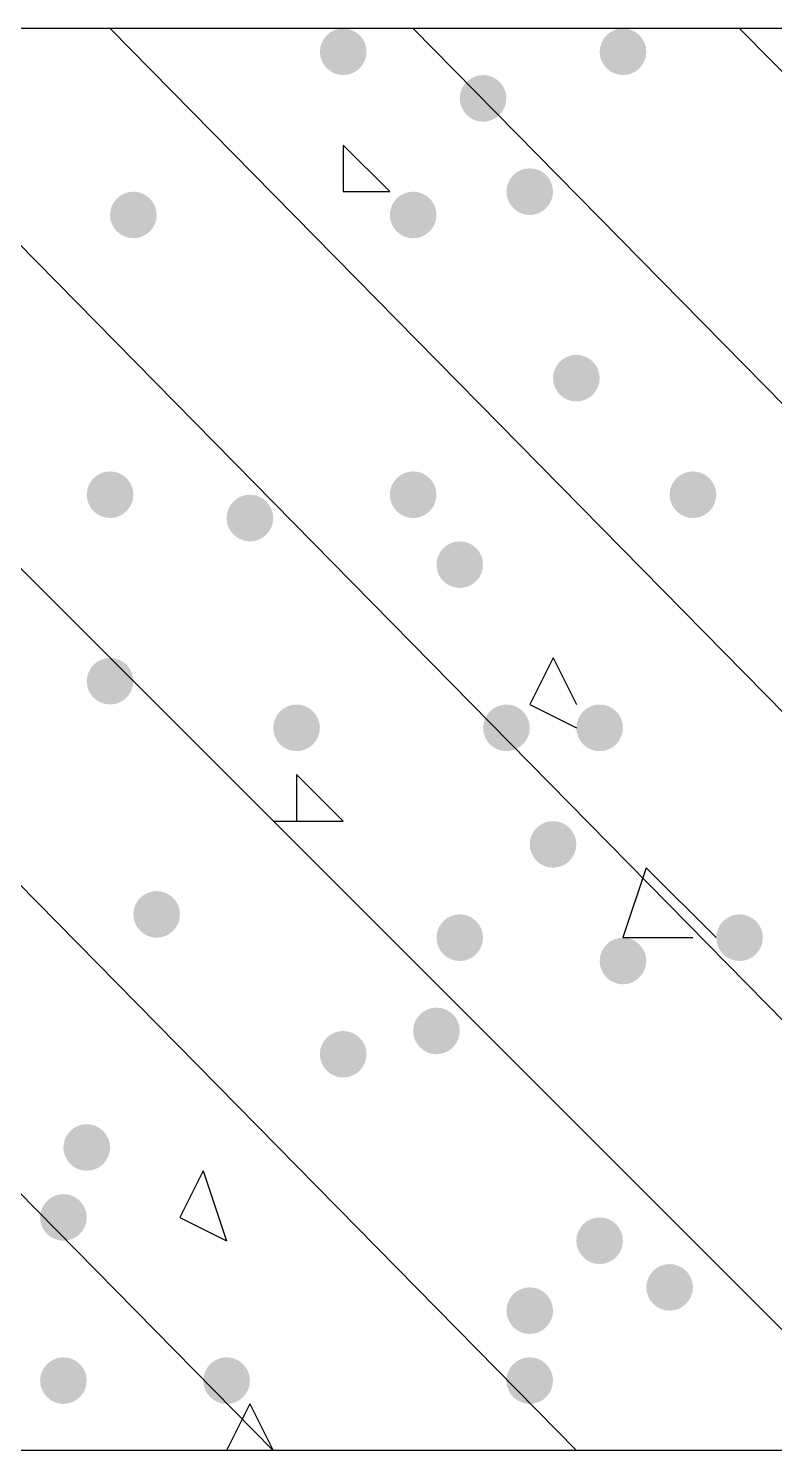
# Model space of a CAD drawing. Header units: inches. Extents: x 11 to 286, y 6 to 196.
# Drawn here: x 79.114 to 80.469, y 157.409 to 159.992 of the extents above; entities that cross this region are included whole.
import ezdxf

# ---------------------------------------------------------------- set-up
doc = ezdxf.new("R2010")
doc.units = ezdxf.units.IN
doc.header["$MEASUREMENT"] = 0
doc.layers.add('PDF_几何图形', color=7, linetype='Continuous')
doc.layers.add('PDF_实体填充', color=7, linetype='Continuous', true_color=0xffffff)

msp = doc.modelspace()

# ---------------------------------------------------------------- hatches: boundary and pattern name
at = {"layer": 'PDF_实体填充', "transparency": 33554559}
h = msp.add_hatch(color=7, dxfattribs=at)
edge = h.paths.add_edge_path(flags=0)
edge.add_spline(control_points=[(79.7278, 159.9494), (79.7278, 159.9262), (79.7087, 159.9071), (79.6854, 159.9071)], knot_values=[0, 0, 0, 0, 1, 1, 1, 1], degree=3, periodic=0)
edge.add_spline(control_points=[(79.6854, 159.9071), (79.6622, 159.9071), (79.6431, 159.9262), (79.6431, 159.9494)], knot_values=[0, 0, 0, 0, 1, 1, 1, 1], degree=3, periodic=0)
edge.add_line((79.6431, 159.9494), (79.6431, 159.9494))
edge.add_spline(control_points=[(79.6431, 159.9494), (79.6431, 159.9727), (79.6622, 159.9918), (79.6854, 159.9918)], knot_values=[0, 0, 0, 0, 1, 1, 1, 1], degree=3, periodic=0)
edge.add_spline(control_points=[(79.6854, 159.9918), (79.7087, 159.9918), (79.7278, 159.9727), (79.7278, 159.9494)], knot_values=[0, 0, 0, 0, 1, 1, 1, 1], degree=3, periodic=0)
edge.add_line((79.7278, 159.9494), (79.7278, 159.9494))
edge.add_line((79.7278, 159.9494), (79.7278, 159.9494))
h = msp.add_hatch(color=7, dxfattribs=at)
edge = h.paths.add_edge_path(flags=0)
edge.add_spline(control_points=[(80.2358, 159.9494), (80.2358, 159.9262), (80.2167, 159.9071), (80.1934, 159.9071)], knot_values=[0, 0, 0, 0, 1, 1, 1, 1], degree=3, periodic=0)
edge.add_spline(control_points=[(80.1934, 159.9071), (80.1702, 159.9071), (80.1511, 159.9262), (80.1511, 159.9494)], knot_values=[0, 0, 0, 0, 1, 1, 1, 1], degree=3, periodic=0)
edge.add_line((80.1511, 159.9494), (80.1511, 159.9494))
edge.add_spline(control_points=[(80.1511, 159.9494), (80.1511, 159.9727), (80.1702, 159.9918), (80.1934, 159.9918)], knot_values=[0, 0, 0, 0, 1, 1, 1, 1], degree=3, periodic=0)
edge.add_spline(control_points=[(80.1934, 159.9918), (80.2167, 159.9918), (80.2358, 159.9727), (80.2358, 159.9494)], knot_values=[0, 0, 0, 0, 1, 1, 1, 1], degree=3, periodic=0)
edge.add_line((80.2358, 159.9494), (80.2358, 159.9494))
edge.add_line((80.2358, 159.9494), (80.2358, 159.9494))
h = msp.add_hatch(color=7, dxfattribs=at)
edge = h.paths.add_edge_path(flags=0)
edge.add_spline(control_points=[(79.9818, 159.8648), (79.9818, 159.8415), (79.9627, 159.8224), (79.9394, 159.8224)], knot_values=[0, 0, 0, 0, 1, 1, 1, 1], degree=3, periodic=0)
edge.add_spline(control_points=[(79.9394, 159.8224), (79.9162, 159.8224), (79.8971, 159.8415), (79.8971, 159.8648)], knot_values=[0, 0, 0, 0, 1, 1, 1, 1], degree=3, periodic=0)
edge.add_line((79.8971, 159.8648), (79.8971, 159.8648))
edge.add_spline(control_points=[(79.8971, 159.8648), (79.8971, 159.8881), (79.9162, 159.9071), (79.9394, 159.9071)], knot_values=[0, 0, 0, 0, 1, 1, 1, 1], degree=3, periodic=0)
edge.add_spline(control_points=[(79.9394, 159.9071), (79.9627, 159.9071), (79.9818, 159.8881), (79.9818, 159.8648)], knot_values=[0, 0, 0, 0, 1, 1, 1, 1], degree=3, periodic=0)
edge.add_line((79.9818, 159.8648), (79.9818, 159.8648))
edge.add_line((79.9818, 159.8648), (79.9818, 159.8648))
h = msp.add_hatch(color=7, dxfattribs=at)
edge = h.paths.add_edge_path(flags=0)
edge.add_spline(control_points=[(80.0664, 159.6954), (80.0664, 159.6722), (80.0474, 159.6531), (80.0241, 159.6531)], knot_values=[0, 0, 0, 0, 1, 1, 1, 1], degree=3, periodic=0)
edge.add_spline(control_points=[(80.0241, 159.6531), (80.0008, 159.6531), (79.9818, 159.6722), (79.9818, 159.6954)], knot_values=[0, 0, 0, 0, 1, 1, 1, 1], degree=3, periodic=0)
edge.add_line((79.9818, 159.6954), (79.9818, 159.6954))
edge.add_spline(control_points=[(79.9818, 159.6954), (79.9818, 159.7187), (80.0008, 159.7378), (80.0241, 159.7378)], knot_values=[0, 0, 0, 0, 1, 1, 1, 1], degree=3, periodic=0)
edge.add_spline(control_points=[(80.0241, 159.7378), (80.0474, 159.7378), (80.0664, 159.7187), (80.0664, 159.6954)], knot_values=[0, 0, 0, 0, 1, 1, 1, 1], degree=3, periodic=0)
edge.add_line((80.0664, 159.6954), (80.0664, 159.6954))
edge.add_line((80.0664, 159.6954), (80.0664, 159.6954))
h = msp.add_hatch(color=7, dxfattribs=at)
edge = h.paths.add_edge_path(flags=0)
edge.add_spline(control_points=[(79.3468, 159.6531), (79.3468, 159.6298), (79.3277, 159.6108), (79.3044, 159.6108)], knot_values=[0, 0, 0, 0, 1, 1, 1, 1], degree=3, periodic=0)
edge.add_spline(control_points=[(79.3044, 159.6108), (79.2812, 159.6108), (79.2621, 159.6298), (79.2621, 159.6531)], knot_values=[0, 0, 0, 0, 1, 1, 1, 1], degree=3, periodic=0)
edge.add_line((79.2621, 159.6531), (79.2621, 159.6531))
edge.add_spline(control_points=[(79.2621, 159.6531), (79.2621, 159.6764), (79.2812, 159.6954), (79.3044, 159.6954)], knot_values=[0, 0, 0, 0, 1, 1, 1, 1], degree=3, periodic=0)
edge.add_spline(control_points=[(79.3044, 159.6954), (79.3277, 159.6954), (79.3468, 159.6764), (79.3468, 159.6531)], knot_values=[0, 0, 0, 0, 1, 1, 1, 1], degree=3, periodic=0)
edge.add_line((79.3468, 159.6531), (79.3468, 159.6531))
edge.add_line((79.3468, 159.6531), (79.3468, 159.6531))
h = msp.add_hatch(color=7, dxfattribs=at)
edge = h.paths.add_edge_path(flags=0)
edge.add_spline(control_points=[(79.8548, 159.6531), (79.8548, 159.6298), (79.8357, 159.6108), (79.8124, 159.6108)], knot_values=[0, 0, 0, 0, 1, 1, 1, 1], degree=3, periodic=0)
edge.add_spline(control_points=[(79.8124, 159.6108), (79.7892, 159.6108), (79.7701, 159.6298), (79.7701, 159.6531)], knot_values=[0, 0, 0, 0, 1, 1, 1, 1], degree=3, periodic=0)
edge.add_line((79.7701, 159.6531), (79.7701, 159.6531))
edge.add_spline(control_points=[(79.7701, 159.6531), (79.7701, 159.6764), (79.7892, 159.6954), (79.8124, 159.6954)], knot_values=[0, 0, 0, 0, 1, 1, 1, 1], degree=3, periodic=0)
edge.add_spline(control_points=[(79.8124, 159.6954), (79.8357, 159.6954), (79.8548, 159.6764), (79.8548, 159.6531)], knot_values=[0, 0, 0, 0, 1, 1, 1, 1], degree=3, periodic=0)
edge.add_line((79.8548, 159.6531), (79.8548, 159.6531))
edge.add_line((79.8548, 159.6531), (79.8548, 159.6531))
h = msp.add_hatch(color=7, dxfattribs=at)
edge = h.paths.add_edge_path(flags=0)
edge.add_spline(control_points=[(80.1511, 159.3568), (80.1511, 159.3335), (80.1321, 159.3144), (80.1088, 159.3144)], knot_values=[0, 0, 0, 0, 1, 1, 1, 1], degree=3, periodic=0)
edge.add_spline(control_points=[(80.1088, 159.3144), (80.0855, 159.3144), (80.0664, 159.3335), (80.0664, 159.3568)], knot_values=[0, 0, 0, 0, 1, 1, 1, 1], degree=3, periodic=0)
edge.add_line((80.0664, 159.3568), (80.0664, 159.3568))
edge.add_spline(control_points=[(80.0664, 159.3568), (80.0664, 159.3801), (80.0855, 159.3991), (80.1088, 159.3991)], knot_values=[0, 0, 0, 0, 1, 1, 1, 1], degree=3, periodic=0)
edge.add_spline(control_points=[(80.1088, 159.3991), (80.1321, 159.3991), (80.1511, 159.3801), (80.1511, 159.3568)], knot_values=[0, 0, 0, 0, 1, 1, 1, 1], degree=3, periodic=0)
edge.add_line((80.1511, 159.3568), (80.1511, 159.3568))
edge.add_line((80.1511, 159.3568), (80.1511, 159.3568))
h = msp.add_hatch(color=7, dxfattribs=at)
edge = h.paths.add_edge_path(flags=0)
edge.add_spline(control_points=[(79.3044, 159.1451), (79.3044, 159.1218), (79.2854, 159.1028), (79.2621, 159.1028)], knot_values=[0, 0, 0, 0, 1, 1, 1, 1], degree=3, periodic=0)
edge.add_spline(control_points=[(79.2621, 159.1028), (79.2388, 159.1028), (79.2198, 159.1218), (79.2198, 159.1451)], knot_values=[0, 0, 0, 0, 1, 1, 1, 1], degree=3, periodic=0)
edge.add_line((79.2198, 159.1451), (79.2198, 159.1451))
edge.add_spline(control_points=[(79.2198, 159.1451), (79.2198, 159.1684), (79.2388, 159.1874), (79.2621, 159.1874)], knot_values=[0, 0, 0, 0, 1, 1, 1, 1], degree=3, periodic=0)
edge.add_spline(control_points=[(79.2621, 159.1874), (79.2854, 159.1874), (79.3044, 159.1684), (79.3044, 159.1451)], knot_values=[0, 0, 0, 0, 1, 1, 1, 1], degree=3, periodic=0)
edge.add_line((79.3044, 159.1451), (79.3044, 159.1451))
edge.add_line((79.3044, 159.1451), (79.3044, 159.1451))
h = msp.add_hatch(color=7, dxfattribs=at)
edge = h.paths.add_edge_path(flags=0)
edge.add_spline(control_points=[(79.8548, 159.1451), (79.8548, 159.1218), (79.8357, 159.1028), (79.8124, 159.1028)], knot_values=[0, 0, 0, 0, 1, 1, 1, 1], degree=3, periodic=0)
edge.add_spline(control_points=[(79.8124, 159.1028), (79.7892, 159.1028), (79.7701, 159.1218), (79.7701, 159.1451)], knot_values=[0, 0, 0, 0, 1, 1, 1, 1], degree=3, periodic=0)
edge.add_line((79.7701, 159.1451), (79.7701, 159.1451))
edge.add_spline(control_points=[(79.7701, 159.1451), (79.7701, 159.1684), (79.7892, 159.1874), (79.8124, 159.1874)], knot_values=[0, 0, 0, 0, 1, 1, 1, 1], degree=3, periodic=0)
edge.add_spline(control_points=[(79.8124, 159.1874), (79.8357, 159.1874), (79.8548, 159.1684), (79.8548, 159.1451)], knot_values=[0, 0, 0, 0, 1, 1, 1, 1], degree=3, periodic=0)
edge.add_line((79.8548, 159.1451), (79.8548, 159.1451))
edge.add_line((79.8548, 159.1451), (79.8548, 159.1451))
h = msp.add_hatch(color=7, dxfattribs=at)
edge = h.paths.add_edge_path(flags=0)
edge.add_spline(control_points=[(80.3628, 159.1451), (80.3628, 159.1218), (80.3437, 159.1028), (80.3204, 159.1028)], knot_values=[0, 0, 0, 0, 1, 1, 1, 1], degree=3, periodic=0)
edge.add_spline(control_points=[(80.3204, 159.1028), (80.2972, 159.1028), (80.2781, 159.1218), (80.2781, 159.1451)], knot_values=[0, 0, 0, 0, 1, 1, 1, 1], degree=3, periodic=0)
edge.add_line((80.2781, 159.1451), (80.2781, 159.1451))
edge.add_spline(control_points=[(80.2781, 159.1451), (80.2781, 159.1684), (80.2972, 159.1874), (80.3204, 159.1874)], knot_values=[0, 0, 0, 0, 1, 1, 1, 1], degree=3, periodic=0)
edge.add_spline(control_points=[(80.3204, 159.1874), (80.3437, 159.1874), (80.3628, 159.1684), (80.3628, 159.1451)], knot_values=[0, 0, 0, 0, 1, 1, 1, 1], degree=3, periodic=0)
edge.add_line((80.3628, 159.1451), (80.3628, 159.1451))
edge.add_line((80.3628, 159.1451), (80.3628, 159.1451))
h = msp.add_hatch(color=7, dxfattribs=at)
edge = h.paths.add_edge_path(flags=0)
edge.add_spline(control_points=[(79.5584, 159.1028), (79.5584, 159.0795), (79.5394, 159.0604), (79.5161, 159.0604)], knot_values=[0, 0, 0, 0, 1, 1, 1, 1], degree=3, periodic=0)
edge.add_spline(control_points=[(79.5161, 159.0604), (79.4928, 159.0604), (79.4738, 159.0795), (79.4738, 159.1028)], knot_values=[0, 0, 0, 0, 1, 1, 1, 1], degree=3, periodic=0)
edge.add_line((79.4738, 159.1028), (79.4738, 159.1028))
edge.add_spline(control_points=[(79.4738, 159.1028), (79.4738, 159.1261), (79.4928, 159.1451), (79.5161, 159.1451)], knot_values=[0, 0, 0, 0, 1, 1, 1, 1], degree=3, periodic=0)
edge.add_spline(control_points=[(79.5161, 159.1451), (79.5394, 159.1451), (79.5584, 159.1261), (79.5584, 159.1028)], knot_values=[0, 0, 0, 0, 1, 1, 1, 1], degree=3, periodic=0)
edge.add_line((79.5584, 159.1028), (79.5584, 159.1028))
edge.add_line((79.5584, 159.1028), (79.5584, 159.1028))
h = msp.add_hatch(color=7, dxfattribs=at)
edge = h.paths.add_edge_path(flags=0)
edge.add_spline(control_points=[(79.9394, 159.0181), (79.9394, 158.9948), (79.9204, 158.9758), (79.8971, 158.9758)], knot_values=[0, 0, 0, 0, 1, 1, 1, 1], degree=3, periodic=0)
edge.add_spline(control_points=[(79.8971, 158.9758), (79.8738, 158.9758), (79.8548, 158.9948), (79.8548, 159.0181)], knot_values=[0, 0, 0, 0, 1, 1, 1, 1], degree=3, periodic=0)
edge.add_line((79.8548, 159.0181), (79.8548, 159.0181))
edge.add_spline(control_points=[(79.8548, 159.0181), (79.8548, 159.0414), (79.8738, 159.0604), (79.8971, 159.0604)], knot_values=[0, 0, 0, 0, 1, 1, 1, 1], degree=3, periodic=0)
edge.add_spline(control_points=[(79.8971, 159.0604), (79.9204, 159.0604), (79.9394, 159.0414), (79.9394, 159.0181)], knot_values=[0, 0, 0, 0, 1, 1, 1, 1], degree=3, periodic=0)
edge.add_line((79.9394, 159.0181), (79.9394, 159.0181))
edge.add_line((79.9394, 159.0181), (79.9394, 159.0181))
h = msp.add_hatch(color=7, dxfattribs=at)
edge = h.paths.add_edge_path(flags=0)
edge.add_spline(control_points=[(79.3044, 158.8064), (79.3044, 158.7832), (79.2854, 158.7641), (79.2621, 158.7641)], knot_values=[0, 0, 0, 0, 1, 1, 1, 1], degree=3, periodic=0)
edge.add_spline(control_points=[(79.2621, 158.7641), (79.2388, 158.7641), (79.2198, 158.7832), (79.2198, 158.8064)], knot_values=[0, 0, 0, 0, 1, 1, 1, 1], degree=3, periodic=0)
edge.add_line((79.2198, 158.8064), (79.2198, 158.8064))
edge.add_spline(control_points=[(79.2198, 158.8064), (79.2198, 158.8297), (79.2388, 158.8488), (79.2621, 158.8488)], knot_values=[0, 0, 0, 0, 1, 1, 1, 1], degree=3, periodic=0)
edge.add_spline(control_points=[(79.2621, 158.8488), (79.2854, 158.8488), (79.3044, 158.8297), (79.3044, 158.8064)], knot_values=[0, 0, 0, 0, 1, 1, 1, 1], degree=3, periodic=0)
edge.add_line((79.3044, 158.8064), (79.3044, 158.8064))
edge.add_line((79.3044, 158.8064), (79.3044, 158.8064))
h = msp.add_hatch(color=7, dxfattribs=at)
edge = h.paths.add_edge_path(flags=0)
edge.add_spline(control_points=[(79.6431, 158.7218), (79.6431, 158.6985), (79.6241, 158.6794), (79.6008, 158.6794)], knot_values=[0, 0, 0, 0, 1, 1, 1, 1], degree=3, periodic=0)
edge.add_spline(control_points=[(79.6008, 158.6794), (79.5775, 158.6794), (79.5584, 158.6985), (79.5584, 158.7218)], knot_values=[0, 0, 0, 0, 1, 1, 1, 1], degree=3, periodic=0)
edge.add_line((79.5584, 158.7218), (79.5584, 158.7218))
edge.add_spline(control_points=[(79.5584, 158.7218), (79.5584, 158.7451), (79.5775, 158.7641), (79.6008, 158.7641)], knot_values=[0, 0, 0, 0, 1, 1, 1, 1], degree=3, periodic=0)
edge.add_spline(control_points=[(79.6008, 158.7641), (79.6241, 158.7641), (79.6431, 158.7451), (79.6431, 158.7218)], knot_values=[0, 0, 0, 0, 1, 1, 1, 1], degree=3, periodic=0)
edge.add_line((79.6431, 158.7218), (79.6431, 158.7218))
edge.add_line((79.6431, 158.7218), (79.6431, 158.7218))
h = msp.add_hatch(color=7, dxfattribs=at)
edge = h.paths.add_edge_path(flags=0)
edge.add_spline(control_points=[(80.0241, 158.7218), (80.0241, 158.6985), (80.0051, 158.6794), (79.9818, 158.6794)], knot_values=[0, 0, 0, 0, 1, 1, 1, 1], degree=3, periodic=0)
edge.add_spline(control_points=[(79.9818, 158.6794), (79.9585, 158.6794), (79.9394, 158.6985), (79.9394, 158.7218)], knot_values=[0, 0, 0, 0, 1, 1, 1, 1], degree=3, periodic=0)
edge.add_line((79.9394, 158.7218), (79.9394, 158.7218))
edge.add_spline(control_points=[(79.9394, 158.7218), (79.9394, 158.7451), (79.9585, 158.7641), (79.9818, 158.7641)], knot_values=[0, 0, 0, 0, 1, 1, 1, 1], degree=3, periodic=0)
edge.add_spline(control_points=[(79.9818, 158.7641), (80.0051, 158.7641), (80.0241, 158.7451), (80.0241, 158.7218)], knot_values=[0, 0, 0, 0, 1, 1, 1, 1], degree=3, periodic=0)
edge.add_line((80.0241, 158.7218), (80.0241, 158.7218))
edge.add_line((80.0241, 158.7218), (80.0241, 158.7218))
h = msp.add_hatch(color=7, dxfattribs=at)
edge = h.paths.add_edge_path(flags=0)
edge.add_spline(control_points=[(80.1934, 158.7218), (80.1934, 158.6985), (80.1744, 158.6794), (80.1511, 158.6794)], knot_values=[0, 0, 0, 0, 1, 1, 1, 1], degree=3, periodic=0)
edge.add_spline(control_points=[(80.1511, 158.6794), (80.1278, 158.6794), (80.1088, 158.6985), (80.1088, 158.7218)], knot_values=[0, 0, 0, 0, 1, 1, 1, 1], degree=3, periodic=0)
edge.add_line((80.1088, 158.7218), (80.1088, 158.7218))
edge.add_spline(control_points=[(80.1088, 158.7218), (80.1088, 158.7451), (80.1278, 158.7641), (80.1511, 158.7641)], knot_values=[0, 0, 0, 0, 1, 1, 1, 1], degree=3, periodic=0)
edge.add_spline(control_points=[(80.1511, 158.7641), (80.1744, 158.7641), (80.1934, 158.7451), (80.1934, 158.7218)], knot_values=[0, 0, 0, 0, 1, 1, 1, 1], degree=3, periodic=0)
edge.add_line((80.1934, 158.7218), (80.1934, 158.7218))
edge.add_line((80.1934, 158.7218), (80.1934, 158.7218))
h = msp.add_hatch(color=7, dxfattribs=at)
edge = h.paths.add_edge_path(flags=0)
edge.add_spline(control_points=[(80.1088, 158.5101), (80.1088, 158.4868), (80.0897, 158.4678), (80.0664, 158.4678)], knot_values=[0, 0, 0, 0, 1, 1, 1, 1], degree=3, periodic=0)
edge.add_spline(control_points=[(80.0664, 158.4678), (80.0432, 158.4678), (80.0241, 158.4868), (80.0241, 158.5101)], knot_values=[0, 0, 0, 0, 1, 1, 1, 1], degree=3, periodic=0)
edge.add_line((80.0241, 158.5101), (80.0241, 158.5101))
edge.add_spline(control_points=[(80.0241, 158.5101), (80.0241, 158.5334), (80.0432, 158.5524), (80.0664, 158.5524)], knot_values=[0, 0, 0, 0, 1, 1, 1, 1], degree=3, periodic=0)
edge.add_spline(control_points=[(80.0664, 158.5524), (80.0897, 158.5524), (80.1088, 158.5334), (80.1088, 158.5101)], knot_values=[0, 0, 0, 0, 1, 1, 1, 1], degree=3, periodic=0)
edge.add_line((80.1088, 158.5101), (80.1088, 158.5101))
edge.add_line((80.1088, 158.5101), (80.1088, 158.5101))
h = msp.add_hatch(color=7, dxfattribs=at)
edge = h.paths.add_edge_path(flags=0)
edge.add_spline(control_points=[(79.3891, 158.3831), (79.3891, 158.3598), (79.3701, 158.3408), (79.3468, 158.3408)], knot_values=[0, 0, 0, 0, 1, 1, 1, 1], degree=3, periodic=0)
edge.add_spline(control_points=[(79.3468, 158.3408), (79.3235, 158.3408), (79.3044, 158.3598), (79.3044, 158.3831)], knot_values=[0, 0, 0, 0, 1, 1, 1, 1], degree=3, periodic=0)
edge.add_line((79.3044, 158.3831), (79.3044, 158.3831))
edge.add_spline(control_points=[(79.3044, 158.3831), (79.3044, 158.4064), (79.3235, 158.4254), (79.3468, 158.4254)], knot_values=[0, 0, 0, 0, 1, 1, 1, 1], degree=3, periodic=0)
edge.add_spline(control_points=[(79.3468, 158.4254), (79.3701, 158.4254), (79.3891, 158.4064), (79.3891, 158.3831)], knot_values=[0, 0, 0, 0, 1, 1, 1, 1], degree=3, periodic=0)
edge.add_line((79.3891, 158.3831), (79.3891, 158.3831))
edge.add_line((79.3891, 158.3831), (79.3891, 158.3831))
h = msp.add_hatch(color=7, dxfattribs=at)
edge = h.paths.add_edge_path(flags=0)
edge.add_spline(control_points=[(79.9394, 158.3408), (79.9394, 158.3175), (79.9204, 158.2984), (79.8971, 158.2984)], knot_values=[0, 0, 0, 0, 1, 1, 1, 1], degree=3, periodic=0)
edge.add_spline(control_points=[(79.8971, 158.2984), (79.8738, 158.2984), (79.8548, 158.3175), (79.8548, 158.3408)], knot_values=[0, 0, 0, 0, 1, 1, 1, 1], degree=3, periodic=0)
edge.add_line((79.8548, 158.3408), (79.8548, 158.3408))
edge.add_spline(control_points=[(79.8548, 158.3408), (79.8548, 158.3641), (79.8738, 158.3831), (79.8971, 158.3831)], knot_values=[0, 0, 0, 0, 1, 1, 1, 1], degree=3, periodic=0)
edge.add_spline(control_points=[(79.8971, 158.3831), (79.9204, 158.3831), (79.9394, 158.3641), (79.9394, 158.3408)], knot_values=[0, 0, 0, 0, 1, 1, 1, 1], degree=3, periodic=0)
edge.add_line((79.9394, 158.3408), (79.9394, 158.3408))
edge.add_line((79.9394, 158.3408), (79.9394, 158.3408))
h = msp.add_hatch(color=7, dxfattribs=at)
edge = h.paths.add_edge_path(flags=0)
edge.add_spline(control_points=[(80.4474, 158.3408), (80.4474, 158.3175), (80.4284, 158.2984), (80.4051, 158.2984)], knot_values=[0, 0, 0, 0, 1, 1, 1, 1], degree=3, periodic=0)
edge.add_spline(control_points=[(80.4051, 158.2984), (80.3818, 158.2984), (80.3628, 158.3175), (80.3628, 158.3408)], knot_values=[0, 0, 0, 0, 1, 1, 1, 1], degree=3, periodic=0)
edge.add_line((80.3628, 158.3408), (80.3628, 158.3408))
edge.add_spline(control_points=[(80.3628, 158.3408), (80.3628, 158.3641), (80.3818, 158.3831), (80.4051, 158.3831)], knot_values=[0, 0, 0, 0, 1, 1, 1, 1], degree=3, periodic=0)
edge.add_spline(control_points=[(80.4051, 158.3831), (80.4284, 158.3831), (80.4474, 158.3641), (80.4474, 158.3408)], knot_values=[0, 0, 0, 0, 1, 1, 1, 1], degree=3, periodic=0)
edge.add_line((80.4474, 158.3408), (80.4474, 158.3408))
edge.add_line((80.4474, 158.3408), (80.4474, 158.3408))
h = msp.add_hatch(color=7, dxfattribs=at)
edge = h.paths.add_edge_path(flags=0)
edge.add_spline(control_points=[(80.2358, 158.2984), (80.2358, 158.2752), (80.2167, 158.2561), (80.1934, 158.2561)], knot_values=[0, 0, 0, 0, 1, 1, 1, 1], degree=3, periodic=0)
edge.add_spline(control_points=[(80.1934, 158.2561), (80.1702, 158.2561), (80.1511, 158.2752), (80.1511, 158.2984)], knot_values=[0, 0, 0, 0, 1, 1, 1, 1], degree=3, periodic=0)
edge.add_line((80.1511, 158.2984), (80.1511, 158.2984))
edge.add_spline(control_points=[(80.1511, 158.2984), (80.1511, 158.3217), (80.1702, 158.3408), (80.1934, 158.3408)], knot_values=[0, 0, 0, 0, 1, 1, 1, 1], degree=3, periodic=0)
edge.add_spline(control_points=[(80.1934, 158.3408), (80.2167, 158.3408), (80.2358, 158.3217), (80.2358, 158.2984)], knot_values=[0, 0, 0, 0, 1, 1, 1, 1], degree=3, periodic=0)
edge.add_line((80.2358, 158.2984), (80.2358, 158.2984))
edge.add_line((80.2358, 158.2984), (80.2358, 158.2984))
h = msp.add_hatch(color=7, dxfattribs=at)
edge = h.paths.add_edge_path(flags=0)
edge.add_spline(control_points=[(79.8971, 158.1714), (79.8971, 158.1482), (79.8781, 158.1291), (79.8548, 158.1291)], knot_values=[0, 0, 0, 0, 1, 1, 1, 1], degree=3, periodic=0)
edge.add_spline(control_points=[(79.8548, 158.1291), (79.8315, 158.1291), (79.8124, 158.1482), (79.8124, 158.1714)], knot_values=[0, 0, 0, 0, 1, 1, 1, 1], degree=3, periodic=0)
edge.add_line((79.8124, 158.1714), (79.8124, 158.1714))
edge.add_spline(control_points=[(79.8124, 158.1714), (79.8124, 158.1947), (79.8315, 158.2138), (79.8548, 158.2138)], knot_values=[0, 0, 0, 0, 1, 1, 1, 1], degree=3, periodic=0)
edge.add_spline(control_points=[(79.8548, 158.2138), (79.8781, 158.2138), (79.8971, 158.1947), (79.8971, 158.1714)], knot_values=[0, 0, 0, 0, 1, 1, 1, 1], degree=3, periodic=0)
edge.add_line((79.8971, 158.1714), (79.8971, 158.1714))
edge.add_line((79.8971, 158.1714), (79.8971, 158.1714))
h = msp.add_hatch(color=7, dxfattribs=at)
edge = h.paths.add_edge_path(flags=0)
edge.add_spline(control_points=[(79.7278, 158.1291), (79.7278, 158.1058), (79.7087, 158.0868), (79.6854, 158.0868)], knot_values=[0, 0, 0, 0, 1, 1, 1, 1], degree=3, periodic=0)
edge.add_spline(control_points=[(79.6854, 158.0868), (79.6622, 158.0868), (79.6431, 158.1058), (79.6431, 158.1291)], knot_values=[0, 0, 0, 0, 1, 1, 1, 1], degree=3, periodic=0)
edge.add_line((79.6431, 158.1291), (79.6431, 158.1291))
edge.add_spline(control_points=[(79.6431, 158.1291), (79.6431, 158.1524), (79.6622, 158.1714), (79.6854, 158.1714)], knot_values=[0, 0, 0, 0, 1, 1, 1, 1], degree=3, periodic=0)
edge.add_spline(control_points=[(79.6854, 158.1714), (79.7087, 158.1714), (79.7278, 158.1524), (79.7278, 158.1291)], knot_values=[0, 0, 0, 0, 1, 1, 1, 1], degree=3, periodic=0)
edge.add_line((79.7278, 158.1291), (79.7278, 158.1291))
edge.add_line((79.7278, 158.1291), (79.7278, 158.1291))
h = msp.add_hatch(color=7, dxfattribs=at)
edge = h.paths.add_edge_path(flags=0)
edge.add_spline(control_points=[(79.2621, 157.9598), (79.2621, 157.9365), (79.2431, 157.9174), (79.2198, 157.9174)], knot_values=[0, 0, 0, 0, 1, 1, 1, 1], degree=3, periodic=0)
edge.add_spline(control_points=[(79.2198, 157.9174), (79.1965, 157.9174), (79.1774, 157.9365), (79.1774, 157.9598)], knot_values=[0, 0, 0, 0, 1, 1, 1, 1], degree=3, periodic=0)
edge.add_line((79.1774, 157.9598), (79.1774, 157.9598))
edge.add_spline(control_points=[(79.1774, 157.9598), (79.1774, 157.9831), (79.1965, 158.0021), (79.2198, 158.0021)], knot_values=[0, 0, 0, 0, 1, 1, 1, 1], degree=3, periodic=0)
edge.add_spline(control_points=[(79.2198, 158.0021), (79.2431, 158.0021), (79.2621, 157.9831), (79.2621, 157.9598)], knot_values=[0, 0, 0, 0, 1, 1, 1, 1], degree=3, periodic=0)
edge.add_line((79.2621, 157.9598), (79.2621, 157.9598))
edge.add_line((79.2621, 157.9598), (79.2621, 157.9598))
h = msp.add_hatch(color=7, dxfattribs=at)
edge = h.paths.add_edge_path(flags=0)
edge.add_spline(control_points=[(79.2198, 157.8328), (79.2198, 157.8095), (79.2007, 157.7904), (79.1774, 157.7904)], knot_values=[0, 0, 0, 0, 1, 1, 1, 1], degree=3, periodic=0)
edge.add_spline(control_points=[(79.1774, 157.7904), (79.1542, 157.7904), (79.1351, 157.8095), (79.1351, 157.8328)], knot_values=[0, 0, 0, 0, 1, 1, 1, 1], degree=3, periodic=0)
edge.add_line((79.1351, 157.8328), (79.1351, 157.8328))
edge.add_spline(control_points=[(79.1351, 157.8328), (79.1351, 157.8561), (79.1542, 157.8751), (79.1774, 157.8751)], knot_values=[0, 0, 0, 0, 1, 1, 1, 1], degree=3, periodic=0)
edge.add_spline(control_points=[(79.1774, 157.8751), (79.2007, 157.8751), (79.2198, 157.8561), (79.2198, 157.8328)], knot_values=[0, 0, 0, 0, 1, 1, 1, 1], degree=3, periodic=0)
edge.add_line((79.2198, 157.8328), (79.2198, 157.8328))
edge.add_line((79.2198, 157.8328), (79.2198, 157.8328))
h = msp.add_hatch(color=7, dxfattribs=at)
edge = h.paths.add_edge_path(flags=0)
edge.add_spline(control_points=[(80.1934, 157.7904), (80.1934, 157.7672), (80.1744, 157.7481), (80.1511, 157.7481)], knot_values=[0, 0, 0, 0, 1, 1, 1, 1], degree=3, periodic=0)
edge.add_spline(control_points=[(80.1511, 157.7481), (80.1278, 157.7481), (80.1088, 157.7672), (80.1088, 157.7904)], knot_values=[0, 0, 0, 0, 1, 1, 1, 1], degree=3, periodic=0)
edge.add_line((80.1088, 157.7904), (80.1088, 157.7904))
edge.add_spline(control_points=[(80.1088, 157.7904), (80.1088, 157.8137), (80.1278, 157.8328), (80.1511, 157.8328)], knot_values=[0, 0, 0, 0, 1, 1, 1, 1], degree=3, periodic=0)
edge.add_spline(control_points=[(80.1511, 157.8328), (80.1744, 157.8328), (80.1934, 157.8137), (80.1934, 157.7904)], knot_values=[0, 0, 0, 0, 1, 1, 1, 1], degree=3, periodic=0)
edge.add_line((80.1934, 157.7904), (80.1934, 157.7904))
edge.add_line((80.1934, 157.7904), (80.1934, 157.7904))
h = msp.add_hatch(color=7, dxfattribs=at)
edge = h.paths.add_edge_path(flags=0)
edge.add_spline(control_points=[(80.3204, 157.7058), (80.3204, 157.6825), (80.3014, 157.6634), (80.2781, 157.6634)], knot_values=[0, 0, 0, 0, 1, 1, 1, 1], degree=3, periodic=0)
edge.add_spline(control_points=[(80.2781, 157.6634), (80.2548, 157.6634), (80.2358, 157.6825), (80.2358, 157.7058)], knot_values=[0, 0, 0, 0, 1, 1, 1, 1], degree=3, periodic=0)
edge.add_line((80.2358, 157.7058), (80.2358, 157.7058))
edge.add_spline(control_points=[(80.2358, 157.7058), (80.2358, 157.7291), (80.2548, 157.7481), (80.2781, 157.7481)], knot_values=[0, 0, 0, 0, 1, 1, 1, 1], degree=3, periodic=0)
edge.add_spline(control_points=[(80.2781, 157.7481), (80.3014, 157.7481), (80.3204, 157.7291), (80.3204, 157.7058)], knot_values=[0, 0, 0, 0, 1, 1, 1, 1], degree=3, periodic=0)
edge.add_line((80.3204, 157.7058), (80.3204, 157.7058))
edge.add_line((80.3204, 157.7058), (80.3204, 157.7058))
h = msp.add_hatch(color=7, dxfattribs=at)
edge = h.paths.add_edge_path(flags=0)
edge.add_spline(control_points=[(80.0664, 157.6634), (80.0664, 157.6402), (80.0474, 157.6211), (80.0241, 157.6211)], knot_values=[0, 0, 0, 0, 1, 1, 1, 1], degree=3, periodic=0)
edge.add_spline(control_points=[(80.0241, 157.6211), (80.0008, 157.6211), (79.9818, 157.6402), (79.9818, 157.6634)], knot_values=[0, 0, 0, 0, 1, 1, 1, 1], degree=3, periodic=0)
edge.add_line((79.9818, 157.6634), (79.9818, 157.6634))
edge.add_spline(control_points=[(79.9818, 157.6634), (79.9818, 157.6867), (80.0008, 157.7058), (80.0241, 157.7058)], knot_values=[0, 0, 0, 0, 1, 1, 1, 1], degree=3, periodic=0)
edge.add_spline(control_points=[(80.0241, 157.7058), (80.0474, 157.7058), (80.0664, 157.6867), (80.0664, 157.6634)], knot_values=[0, 0, 0, 0, 1, 1, 1, 1], degree=3, periodic=0)
edge.add_line((80.0664, 157.6634), (80.0664, 157.6634))
edge.add_line((80.0664, 157.6634), (80.0664, 157.6634))
h = msp.add_hatch(color=7, dxfattribs=at)
edge = h.paths.add_edge_path(flags=0)
edge.add_spline(control_points=[(79.2198, 157.5364), (79.2198, 157.5132), (79.2007, 157.4941), (79.1774, 157.4941)], knot_values=[0, 0, 0, 0, 1, 1, 1, 1], degree=3, periodic=0)
edge.add_spline(control_points=[(79.1774, 157.4941), (79.1542, 157.4941), (79.1351, 157.5132), (79.1351, 157.5364)], knot_values=[0, 0, 0, 0, 1, 1, 1, 1], degree=3, periodic=0)
edge.add_line((79.1351, 157.5364), (79.1351, 157.5364))
edge.add_spline(control_points=[(79.1351, 157.5364), (79.1351, 157.5597), (79.1542, 157.5788), (79.1774, 157.5788)], knot_values=[0, 0, 0, 0, 1, 1, 1, 1], degree=3, periodic=0)
edge.add_spline(control_points=[(79.1774, 157.5788), (79.2007, 157.5788), (79.2198, 157.5597), (79.2198, 157.5364)], knot_values=[0, 0, 0, 0, 1, 1, 1, 1], degree=3, periodic=0)
edge.add_line((79.2198, 157.5364), (79.2198, 157.5364))
edge.add_line((79.2198, 157.5364), (79.2198, 157.5364))
h = msp.add_hatch(color=7, dxfattribs=at)
edge = h.paths.add_edge_path(flags=0)
edge.add_spline(control_points=[(79.5161, 157.5364), (79.5161, 157.5132), (79.4971, 157.4941), (79.4738, 157.4941)], knot_values=[0, 0, 0, 0, 1, 1, 1, 1], degree=3, periodic=0)
edge.add_spline(control_points=[(79.4738, 157.4941), (79.4505, 157.4941), (79.4314, 157.5132), (79.4314, 157.5364)], knot_values=[0, 0, 0, 0, 1, 1, 1, 1], degree=3, periodic=0)
edge.add_line((79.4314, 157.5364), (79.4314, 157.5364))
edge.add_spline(control_points=[(79.4314, 157.5364), (79.4314, 157.5597), (79.4505, 157.5788), (79.4738, 157.5788)], knot_values=[0, 0, 0, 0, 1, 1, 1, 1], degree=3, periodic=0)
edge.add_spline(control_points=[(79.4738, 157.5788), (79.4971, 157.5788), (79.5161, 157.5597), (79.5161, 157.5364)], knot_values=[0, 0, 0, 0, 1, 1, 1, 1], degree=3, periodic=0)
edge.add_line((79.5161, 157.5364), (79.5161, 157.5364))
edge.add_line((79.5161, 157.5364), (79.5161, 157.5364))
h = msp.add_hatch(color=7, dxfattribs=at)
edge = h.paths.add_edge_path(flags=0)
edge.add_spline(control_points=[(80.0664, 157.5364), (80.0664, 157.5132), (80.0474, 157.4941), (80.0241, 157.4941)], knot_values=[0, 0, 0, 0, 1, 1, 1, 1], degree=3, periodic=0)
edge.add_spline(control_points=[(80.0241, 157.4941), (80.0008, 157.4941), (79.9818, 157.5132), (79.9818, 157.5364)], knot_values=[0, 0, 0, 0, 1, 1, 1, 1], degree=3, periodic=0)
edge.add_line((79.9818, 157.5364), (79.9818, 157.5364))
edge.add_spline(control_points=[(79.9818, 157.5364), (79.9818, 157.5597), (80.0008, 157.5788), (80.0241, 157.5788)], knot_values=[0, 0, 0, 0, 1, 1, 1, 1], degree=3, periodic=0)
edge.add_spline(control_points=[(80.0241, 157.5788), (80.0474, 157.5788), (80.0664, 157.5597), (80.0664, 157.5364)], knot_values=[0, 0, 0, 0, 1, 1, 1, 1], degree=3, periodic=0)
edge.add_line((80.0664, 157.5364), (80.0664, 157.5364))
edge.add_line((80.0664, 157.5364), (80.0664, 157.5364))

# ---------------------------------------------------------------- linework, layer by layer
at = {"layer": 'PDF_几何图形'}
for p, q in [((117.4891, 159.9918), (66.0964, 159.9918)), ((77.0184, 159.9918), (79.5584, 157.4094)), ((77.5688, 159.9918), (80.1088, 157.4094)), ((78.1191, 159.9918), (80.7014, 157.4094)), ((78.7118, 159.9918), (81.2518, 157.4094)), ((79.2621, 159.9918), (81.8021, 157.4094)), ((79.8124, 159.9918), (82.3524, 157.4094)), ((80.4051, 159.9918), (82.9451, 157.4094)), ((79.6854, 159.7801), (79.7701, 159.6954)), ((79.6854, 159.7801), (79.6854, 159.6954)), ((79.6854, 159.6954), (79.7701, 159.6954)), ((80.0664, 158.8488), (80.0241, 158.7641)), ((80.0664, 158.8488), (80.1088, 158.7641)), ((80.0241, 158.7641), (80.1088, 158.7218)), ((79.6008, 158.6371), (79.6854, 158.5524)), ((79.6008, 158.6371), (79.6008, 158.5524)), ((79.5584, 158.5524), (79.6854, 158.5524)), ((80.2358, 158.4678), (80.1934, 158.3408)), ((80.2358, 158.4678), (80.3628, 158.3408)), ((80.1934, 158.3408), (80.3204, 158.3408)), ((79.4314, 157.9174), (79.3891, 157.8328)), ((79.4314, 157.9174), (79.4738, 157.7904)), ((79.3891, 157.8328), (79.4738, 157.7904)), ((79.5161, 157.4941), (79.4738, 157.4094)), ((79.5161, 157.4941), (79.5584, 157.4094)), ((117.4891, 157.4094), (68.6788, 157.4094))]:
    msp.add_line(p, q, dxfattribs=at)

doc.saveas('drawing.dxf')
